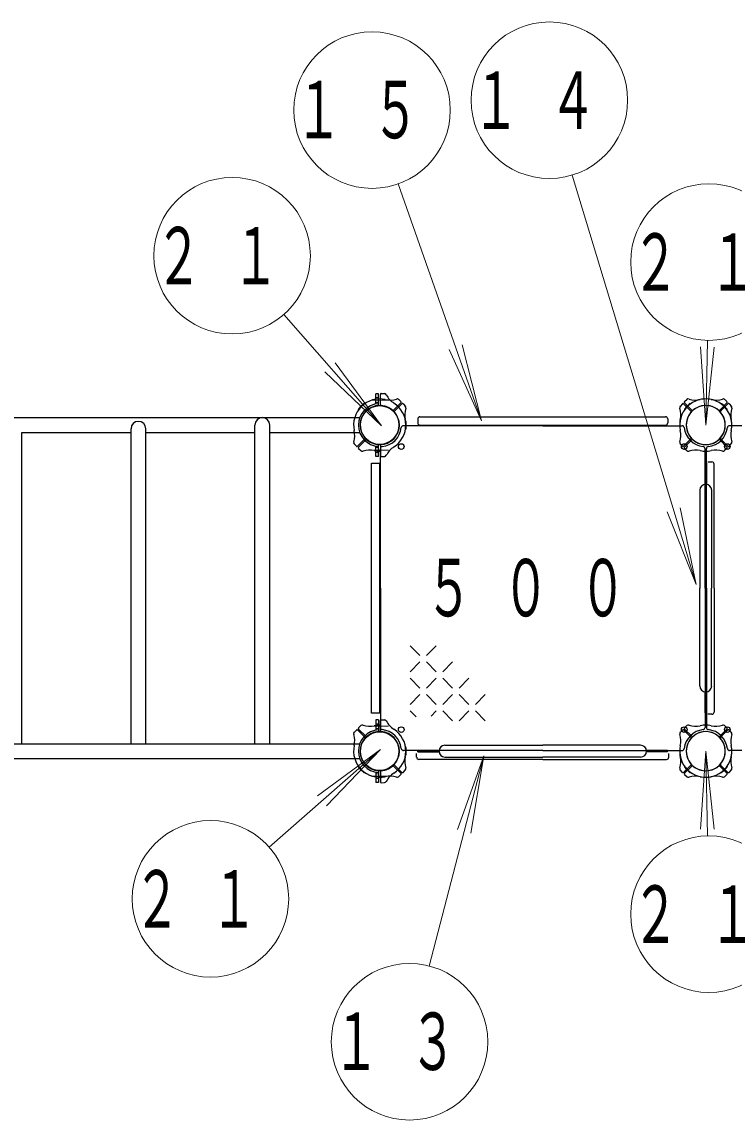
# Model space of a CAD drawing. Units: millimetres on the paper. Extents: x -552 to 0, y -594 to 267.
# Drawn here: x -185.1 to -157.8, y 172.59 to 214.68 of the extents above; entities that cross this region are included whole.
import ezdxf

# ---------------------------------------------------------------- set-up
doc = ezdxf.new("R2010")
doc.units = ezdxf.units.MM
doc.linetypes.add('USER1', pattern=[4.5, 2.5, -2])
doc.linetypes.add('USER2', pattern=[6, 3, -1, 1, -1])
doc.layers.add('LY_1', color=7, linetype='Continuous', lineweight=25)
doc.styles.add('ＭＳ ゴシック', font='')
doc.styles.get('ＭＳ ゴシック').set_extended_font_data('MS Gothic')

msp = doc.modelspace()

# ---------------------------------------------------------------- linework, layer by layer
at = {"layer": 'LY_1', "lineweight": 13}
for p, q in [((-164.013, 208.805), (-159.256, 193.116)), ((-170.683, 208.469), (-167.481, 199.394)), ((-175.066, 203.463), (-171.319, 199.2)), ((-158.824, 202.474), (-158.887, 199.228)), ((-167.481, 199.394), (-168.722, 202.126)), ((-167.481, 199.394), (-168.229, 202.3)), ((-158.887, 199.228), (-159.09, 202.221)), ((-158.887, 199.228), (-158.567, 202.211)), ((-171.319, 199.2), (-173.096, 201.618)), ((-171.319, 199.2), (-173.489, 201.273)), ((-159.256, 193.116), (-160.373, 195.9)), ((-159.256, 193.116), (-159.873, 196.052)), ((-169.844, 190.396), (-170.219, 190.771)), ((-169.219, 190.771), (-169.594, 190.396)), ((-169.844, 190.146), (-170.219, 189.771)), ((-169.219, 189.771), (-169.594, 190.146)), ((-168.594, 190.146), (-168.969, 189.771)), ((-169.844, 189.146), (-170.219, 189.521)), ((-169.219, 189.521), (-169.594, 189.146)), ((-168.594, 189.146), (-168.969, 189.521)), ((-167.969, 189.521), (-168.344, 189.146)), ((-169.844, 188.896), (-170.219, 188.521)), ((-169.219, 188.521), (-169.594, 188.896)), ((-168.594, 188.896), (-168.969, 188.521)), ((-167.969, 188.521), (-168.344, 188.896)), ((-167.344, 188.896), (-167.719, 188.521)), ((-169.996, 188.048), (-170.219, 188.271)), ((-169.219, 188.271), (-169.418, 188.072)), ((-168.594, 187.896), (-168.969, 188.271)), ((-167.969, 188.271), (-168.344, 187.896)), ((-167.344, 187.896), (-167.719, 188.271)), ((-175.623, 183.05), (-171.36, 186.796)), ((-171.36, 186.796), (-173.777, 185.019)), ((-171.36, 186.796), (-173.432, 184.627)), ((-169.488, 178.494), (-167.396, 186.549)), ((-167.396, 186.549), (-168.4, 183.722)), ((-167.396, 186.549), (-167.894, 183.59)), ((-158.887, 186.728), (-159.09, 183.735)), ((-158.887, 186.728), (-158.567, 183.745)), ((-158.824, 183.481), (-158.887, 186.728))]:
    msp.add_line(p, q, dxfattribs=at)
at = {"layer": 'LY_1', "color": 40}
for p, q in [((-171.536, 200.034), (-171.536, 200.428)), ((-171.436, 200.428), (-171.536, 200.428)), ((-171.436, 199.976), (-171.436, 200.428)), ((-171.536, 198.028), (-171.536, 198.422)), ((-171.436, 198.028), (-171.436, 198.479)), ((-171.436, 198.028), (-171.536, 198.028)), ((-171.436, 187.928), (-171.536, 187.928)), ((-171.536, 187.928), (-171.536, 187.534)), ((-171.436, 187.928), (-171.436, 187.476)), ((-171.536, 185.921), (-171.536, 185.528)), ((-171.436, 185.979), (-171.436, 185.528)), ((-171.436, 185.528), (-171.536, 185.528))]:
    msp.add_line(p, q, dxfattribs=at)
at = {"layer": 'LY_1', "color": 2}
for p, q in [((-171.361, 200.009), (-171.361, 200.402)), ((-171.327, 200.435), (-171.206, 200.431)), ((-170.853, 199.798), (-170.575, 200.076)), ((-170.817, 199.763), (-170.54, 200.04)), ((-170.576, 200.124), (-170.672, 200.213)), ((-170.492, 200.039), (-170.402, 199.944)), ((-159.783, 200.039), (-159.872, 199.944)), ((-159.457, 199.763), (-159.735, 200.04)), ((-159.422, 199.798), (-159.699, 200.076)), ((-159.698, 200.124), (-159.603, 200.213)), ((-158.353, 199.798), (-158.075, 200.076)), ((-158.317, 199.763), (-158.04, 200.04)), ((-158.076, 200.124), (-158.172, 200.213)), ((-157.992, 200.039), (-157.902, 199.944)), ((-171.957, 198.693), (-172.235, 198.416)), ((-171.922, 198.658), (-172.2, 198.38)), ((-159.457, 198.693), (-159.735, 198.416)), ((-159.422, 198.658), (-159.7, 198.38)), ((-158.352, 198.658), (-158.075, 198.38)), ((-158.317, 198.693), (-158.039, 198.416)), ((-172.283, 198.416), (-172.366, 198.505)), ((-172.199, 198.332), (-172.11, 198.25)), ((-171.361, 198.447), (-171.361, 198.054)), ((-159.783, 198.416), (-159.866, 198.505)), ((-159.699, 198.332), (-159.61, 198.25)), ((-158.075, 198.332), (-158.164, 198.25)), ((-157.991, 198.416), (-157.909, 198.505)), ((-171.327, 198.021), (-171.196, 198.025)), ((-172.199, 187.623), (-172.11, 187.706)), ((-171.361, 187.509), (-171.361, 187.901)), ((-171.327, 187.935), (-171.196, 187.93)), ((-159.699, 187.623), (-159.61, 187.706)), ((-158.075, 187.623), (-158.164, 187.706)), ((-172.283, 187.539), (-172.366, 187.45)), ((-171.957, 187.262), (-172.235, 187.54)), ((-171.922, 187.298), (-172.2, 187.575)), ((-159.783, 187.539), (-159.866, 187.45)), ((-159.457, 187.262), (-159.735, 187.54)), ((-159.422, 187.298), (-159.7, 187.575)), ((-158.352, 187.298), (-158.075, 187.575)), ((-158.317, 187.262), (-158.039, 187.54)), ((-157.991, 187.539), (-157.909, 187.45)), ((-170.853, 186.158), (-170.575, 185.88)), ((-170.817, 186.193), (-170.54, 185.915)), ((-159.457, 186.193), (-159.735, 185.915)), ((-159.422, 186.158), (-159.699, 185.88)), ((-158.353, 186.158), (-158.075, 185.88)), ((-158.317, 186.193), (-158.04, 185.915)), ((-171.361, 185.946), (-171.361, 185.554)), ((-170.576, 185.832), (-170.672, 185.743)), ((-170.492, 185.916), (-170.402, 186.012)), ((-159.783, 185.916), (-159.872, 186.012)), ((-159.698, 185.832), (-159.603, 185.743)), ((-158.076, 185.832), (-158.172, 185.743)), ((-157.992, 185.916), (-157.902, 186.012)), ((-171.327, 185.52), (-171.206, 185.525))]:
    msp.add_line(p, q, dxfattribs=at)
at = {"layer": 'LY_1'}
for p, q in [((-171.967, 200.043), (-171.968, 200.045)), ((-159.467, 200.043), (-159.468, 200.045)), ((-158.308, 200.043), (-158.306, 200.045)), ((-208.118, 199.511), (-172.156, 199.511)), ((-172.202, 199.807), (-172.204, 199.809)), ((-169.846, 199.545), (-160.429, 199.545)), ((-159.702, 199.807), (-159.704, 199.809)), ((-158.072, 199.807), (-158.07, 199.809)), ((-180.92, 187.011), (-180.92, 199.086)), ((-180.353, 187.011), (-180.353, 199.086)), ((-176.17, 187.011), (-176.17, 199.228)), ((-175.603, 187.011), (-175.603, 199.228)), ((-170.4, 199.395), (-170.398, 199.395)), ((-169.929, 199.461), (-169.929, 199.311)), ((-169.846, 199.228), (-160.429, 199.228)), ((-160.345, 199.461), (-160.345, 199.311)), ((-185.103, 187.011), (-185.103, 198.945)), ((-185.103, 198.945), (-180.92, 198.945)), ((-180.353, 198.945), (-176.17, 198.945)), ((-175.603, 198.945), (-172.156, 198.945)), ((-170.4, 199.061), (-170.398, 199.061)), ((-158.654, 197.811), (-158.804, 197.811)), ((-171.703, 188.186), (-171.703, 197.77)), ((-171.703, 197.77), (-171.386, 197.77)), ((-171.386, 188.186), (-171.386, 197.77)), ((-158.861, 197.761), (-158.914, 197.761)), ((-158.914, 197.761), (-158.914, 196.953)), ((-158.861, 197.761), (-158.861, 196.953)), ((-158.571, 192.978), (-158.571, 197.728)), ((-159.114, 196.728), (-159.114, 192.978)), ((-158.661, 196.728), (-158.661, 192.978)), ((-159.114, 189.228), (-159.114, 192.978)), ((-158.661, 189.228), (-158.661, 192.978)), ((-158.571, 192.978), (-158.571, 188.228)), ((-158.914, 188.195), (-158.914, 189.003)), ((-158.861, 188.195), (-158.861, 189.003)), ((-171.386, 188.186), (-171.703, 188.186)), ((-158.861, 188.195), (-158.914, 188.195)), ((-158.654, 188.145), (-158.804, 188.145)), ((-189.854, 187.011), (-172.156, 187.011)), ((-170.4, 186.894), (-170.398, 186.894)), ((-168.887, 186.955), (-165.137, 186.955)), ((-161.387, 186.955), (-165.137, 186.955)), ((-208.118, 186.444), (-172.156, 186.444)), ((-170.4, 186.561), (-170.398, 186.561)), ((-169.971, 186.495), (-169.971, 186.645)), ((-169.921, 186.755), (-169.112, 186.755)), ((-169.921, 186.701), (-169.921, 186.755)), ((-169.921, 186.701), (-169.112, 186.701)), ((-168.887, 186.501), (-165.137, 186.501)), ((-161.387, 186.501), (-165.137, 186.501)), ((-160.354, 186.755), (-161.162, 186.755)), ((-160.354, 186.701), (-161.162, 186.701)), ((-160.354, 186.701), (-160.354, 186.755)), ((-160.304, 186.495), (-160.304, 186.645)), ((-172.202, 186.148), (-172.204, 186.146)), ((-165.137, 186.411), (-169.887, 186.411)), ((-165.137, 186.411), (-160.387, 186.411)), ((-159.702, 186.148), (-159.704, 186.146)), ((-158.072, 186.148), (-158.07, 186.146)), ((-171.967, 185.913), (-171.968, 185.911)), ((-159.467, 185.913), (-159.468, 185.911)), ((-158.308, 185.913), (-158.306, 185.911))]:
    msp.add_line(p, q, dxfattribs=at)
at = {"layer": 'LY_1', "linetype": 'USER2', "lineweight": 13}
for p, q in [((-171.055, 200.186), (-171.718, 200.186)), ((-171.055, 198.27), (-171.718, 198.27)), ((-171.055, 187.686), (-171.718, 187.686)), ((-171.055, 185.769), (-171.718, 185.769))]:
    msp.add_line(p, q, dxfattribs=at)
at = {"layer": 'LY_1', "color": 40, "linetype": 'USER1', "lineweight": 13}
for p, q in [((-171.436, 200.278), (-171.536, 200.278)), ((-171.436, 200.095), (-171.536, 200.095)), ((-171.436, 198.361), (-171.536, 198.361)), ((-171.436, 187.594), (-171.536, 187.594)), ((-171.436, 185.861), (-171.536, 185.861)), ((-171.436, 185.678), (-171.536, 185.678))]:
    msp.add_line(p, q, dxfattribs=at)
at = {"layer": 'LY_1', "color": 4}
for p, q in [((-165.137, 199.203), (-170.477, 199.203)), ((-165.137, 199.203), (-159.797, 199.203)), ((-152.637, 199.203), (-157.977, 199.203)), ((-171.362, 192.978), (-171.362, 198.318)), ((-158.912, 192.978), (-158.912, 198.318)), ((-158.862, 192.978), (-158.862, 198.318)), ((-171.362, 192.978), (-171.362, 187.638)), ((-158.912, 192.978), (-158.912, 187.638)), ((-158.862, 192.978), (-158.862, 187.638)), ((-165.137, 186.753), (-170.477, 186.753)), ((-165.137, 186.753), (-159.797, 186.753)), ((-152.637, 186.753), (-157.977, 186.753))]:
    msp.add_line(p, q, dxfattribs=at)
at = {"layer": 'LY_1', "linetype": 'USER1', "lineweight": 13}
for p, q in [((-171.436, 198.178), (-171.536, 198.178)), ((-171.436, 187.778), (-171.536, 187.778))]:
    msp.add_line(p, q, dxfattribs=at)
at = {"layer": 'LY_1', "lineweight": 13}
for centre in [(-164.883, 211.676), (-171.681, 211.298), (-177.046, 205.717), (-158.765, 205.474), (-177.876, 181.069), (-158.765, 180.482), (-170.243, 175.591)]:
    msp.add_circle(centre, 3, dxfattribs=at)
at = {"layer": 'LY_1'}
for centre, radius in [((-171.386, 199.228), 0.743), ((-170.562, 198.403), 0.108), ((-159.712, 198.403), 0.108), ((-158.062, 198.403), 0.108), ((-171.386, 186.728), 0.743), ((-170.562, 187.553), 0.108), ((-159.712, 187.553), 0.108), ((-158.062, 187.553), 0.108)]:
    msp.add_circle(centre, radius, dxfattribs=at)
at = {"layer": 'LY_1', "color": 2}
for centre, radius, start, end in [((-171.328, 200.402), 0.0333, 88, 180), ((-171.209, 200.348), 0.0833, 27.4588, 88), ((-170.395, 200.77), 0.833, 207.4588, 237.2728), ((-171.387, 199.228), 1, 135, 192.2728), ((-171.387, 199.228), 1, 77.7272, 135), ((-171.387, 199.228), 0.75, 49.2707, 135), ((-171.328, 200.009), 0.0333, 180, 265.7293), ((-171.386, 199.228), 0.75, 0, 85.7293), ((-170.998, 201.019), 0.833, 257.7272, 287.5412), ((-171.386, 199.228), 1, 0, 57.2728), ((-170.721, 200.145), 0.0833, 47, 107.5412), ((-170.598, 200.099), 0.0333, 315, 47), ((-170.516, 200.017), 0.0333, 43, 135), ((-170.47, 199.894), 0.0833, 342.4588, 43), ((-159.804, 199.894), 0.0833, 137, 197.5412), ((-158.887, 199.228), 1, 135, 192.2728), ((-159.758, 200.017), 0.0333, 45, 137), ((-159.676, 200.099), 0.0333, 133, 225), ((-159.553, 200.145), 0.0833, 72.4588, 133), ((-158.887, 199.228), 1, 77.7272, 135), ((-159.277, 201.019), 0.833, 252.4588, 282.2728), ((-158.887, 199.228), 0.75, 49.2707, 135), ((-158.887, 199.228), 0.75, 45, 130.7293), ((-158.887, 199.228), 1, 45, 102.2728), ((-158.498, 201.019), 0.833, 257.7272, 287.5412), ((-158.221, 200.145), 0.0833, 47, 107.5412), ((-158.887, 199.228), 1, 347.7272, 45), ((-158.098, 200.099), 0.0333, 315, 47), ((-158.016, 200.017), 0.0333, 43, 135), ((-157.97, 199.894), 0.0833, 342.4588, 43), ((-171.387, 199.228), 0.75, 135, 220.7293), ((-170.876, 199.821), 0.0333, 229.2707, 315), ((-171.387, 199.228), 0.75, 315, 40.7293), ((-170.794, 199.739), 0.0333, 135, 220.7293), ((-169.596, 199.618), 0.833, 162.4588, 192.2728), ((-160.678, 199.618), 0.833, 347.7272, 17.5412), ((-158.887, 199.228), 0.75, 135, 220.7293), ((-158.887, 199.228), 0.75, 139.2707, 225), ((-159.481, 199.739), 0.0333, 319.2707, 45), ((-159.398, 199.821), 0.0333, 225, 310.7293), ((-158.376, 199.821), 0.0333, 229.2707, 315), ((-158.887, 199.228), 0.75, 319.2707, 45), ((-158.887, 199.228), 0.75, 315, 40.7293), ((-158.294, 199.739), 0.0333, 135, 220.7293), ((-157.096, 199.618), 0.833, 162.4588, 192.2728), ((-171.386, 199.228), 0.75, 274.2707, 0), ((-171.386, 199.228), 1, 302.7272, 0), ((-171.387, 199.228), 1, 358.5675, 12.2728), ((-158.887, 199.228), 1, 167.7272, 181.4325), ((-158.887, 199.228), 1, 358.5675, 12.2728), ((-173.179, 198.838), 0.833, 342.4588, 12.2728), ((-171.981, 198.717), 0.0333, 315, 40.7293), ((-171.898, 198.634), 0.0333, 49.2707, 135), ((-171.387, 199.228), 0.75, 229.2707, 315), ((-160.679, 198.838), 0.833, 342.4588, 12.2728), ((-159.481, 198.717), 0.0333, 315, 40.7293), ((-159.398, 198.634), 0.0333, 49.2707, 135), ((-158.887, 199.228), 0.75, 225, 310.7293), ((-158.887, 199.228), 0.75, 229.2707, 315), ((-158.376, 198.634), 0.0333, 45, 130.7293), ((-158.293, 198.717), 0.0333, 139.2707, 225), ((-157.095, 198.838), 0.833, 167.7272, 197.5412), ((-172.305, 198.562), 0.0833, 162.4588, 223), ((-172.258, 198.439), 0.0333, 223, 315), ((-172.176, 198.357), 0.0333, 135, 227), ((-172.053, 198.31), 0.0833, 227, 287.5412), ((-171.777, 197.436), 0.833, 77.7272, 107.5412), ((-171.387, 199.228), 1, 257.7272, 271.4325), ((-171.328, 198.447), 0.0333, 94.2707, 180), ((-170.395, 197.686), 0.833, 122.7272, 152.5412), ((-159.805, 198.562), 0.0833, 162.4588, 223), ((-159.758, 198.439), 0.0333, 223, 315), ((-159.676, 198.357), 0.0333, 135, 227), ((-159.553, 198.31), 0.0833, 227, 287.5412), ((-159.277, 197.436), 0.833, 77.7272, 107.5412), ((-158.887, 199.228), 1, 257.7272, 271.4325), ((-158.887, 199.228), 1, 268.5675, 282.2728), ((-158.497, 197.436), 0.833, 72.4588, 102.2728), ((-158.221, 198.31), 0.0833, 252.4588, 313), ((-158.098, 198.357), 0.0333, 313, 45), ((-158.016, 198.439), 0.0333, 225, 317), ((-157.97, 198.562), 0.0833, 317, 17.5412), ((-171.328, 198.054), 0.0333, 180, 272), ((-171.209, 198.108), 0.0833, 272, 332.5412), ((-172.053, 187.645), 0.0833, 72.4588, 133), ((-171.777, 188.519), 0.833, 252.4588, 282.2728), ((-171.387, 186.728), 1, 88.5675, 102.2728), ((-171.328, 187.901), 0.0333, 88, 180), ((-171.209, 187.847), 0.0833, 27.4588, 88), ((-170.395, 188.27), 0.833, 207.4588, 237.2728), ((-159.553, 187.645), 0.0833, 72.4588, 133), ((-159.277, 188.519), 0.833, 252.4588, 282.2728), ((-158.887, 186.728), 1, 88.5675, 102.2728), ((-158.887, 186.728), 1, 77.7272, 91.4325), ((-158.497, 188.519), 0.833, 257.7272, 287.5412), ((-158.221, 187.645), 0.0833, 47, 107.5412), ((-172.305, 187.394), 0.0833, 137, 197.5412), ((-173.179, 187.117), 0.833, 347.7272, 17.5412), ((-172.258, 187.516), 0.0333, 45, 137), ((-172.176, 187.599), 0.0333, 133, 225), ((-171.898, 187.321), 0.0333, 225, 310.7293), ((-171.387, 186.728), 0.75, 45, 130.7293), ((-171.328, 187.509), 0.0333, 180, 265.7293), ((-171.386, 186.728), 0.75, 0, 85.7293), ((-171.386, 186.728), 1, 0, 57.2728), ((-159.805, 187.394), 0.0833, 137, 197.5412), ((-160.679, 187.117), 0.833, 347.7272, 17.5412), ((-159.758, 187.516), 0.0333, 45, 137), ((-159.676, 187.599), 0.0333, 133, 225), ((-159.398, 187.321), 0.0333, 225, 310.7293), ((-158.887, 186.728), 0.75, 49.2707, 135), ((-158.887, 186.728), 0.75, 45, 130.7293), ((-158.376, 187.321), 0.0333, 229.2707, 315), ((-158.098, 187.599), 0.0333, 315, 47), ((-158.016, 187.516), 0.0333, 43, 135), ((-157.095, 187.117), 0.833, 162.4588, 192.2728), ((-157.97, 187.394), 0.0833, 342.4588, 43), ((-171.387, 186.728), 1, 167.7272, 225), ((-171.387, 186.728), 0.75, 139.2707, 225), ((-171.981, 187.239), 0.0333, 319.2707, 45), ((-171.387, 186.728), 0.75, 319.2707, 45), ((-158.887, 186.728), 1, 167.7272, 225), ((-158.887, 186.728), 0.75, 135, 220.7293), ((-158.887, 186.728), 0.75, 139.2707, 225), ((-159.481, 187.239), 0.0333, 319.2707, 45), ((-158.887, 186.728), 0.75, 319.2707, 45), ((-158.887, 186.728), 0.75, 315, 40.7293), ((-158.293, 187.239), 0.0333, 135, 220.7293), ((-158.887, 186.728), 1, 315, 12.2728), ((-171.386, 186.728), 0.75, 274.2707, 0), ((-171.386, 186.728), 1, 302.7272, 0), ((-169.596, 186.338), 0.833, 167.7272, 197.5412), ((-171.387, 186.728), 1, 347.7272, 1.4325), ((-158.887, 186.728), 1, 178.5675, 192.2728), ((-160.678, 186.338), 0.833, 342.4588, 12.2728), ((-157.096, 186.338), 0.833, 167.7272, 197.5412), ((-158.887, 186.728), 1, 347.7272, 1.4325), ((-171.387, 186.728), 1, 225, 282.2728), ((-171.387, 186.728), 0.75, 225, 310.7293), ((-170.876, 186.134), 0.0333, 45, 130.7293), ((-170.794, 186.216), 0.0333, 139.2707, 225), ((-170.47, 186.062), 0.0833, 317, 17.5412), ((-159.804, 186.062), 0.0833, 162.4588, 223), ((-158.887, 186.728), 1, 225, 282.2728), ((-159.481, 186.216), 0.0333, 315, 40.7293), ((-159.398, 186.134), 0.0333, 49.2707, 135), ((-158.887, 186.728), 0.75, 225, 310.7293), ((-158.887, 186.728), 0.75, 229.2707, 315), ((-158.887, 186.728), 1, 257.7272, 315), ((-158.376, 186.134), 0.0333, 45, 130.7293), ((-158.294, 186.216), 0.0333, 139.2707, 225), ((-157.97, 186.062), 0.0833, 317, 17.5412), ((-171.328, 185.946), 0.0333, 94.2707, 180), ((-170.998, 184.936), 0.833, 72.4588, 102.2728), ((-170.395, 185.185), 0.833, 122.7272, 152.5412), ((-170.721, 185.81), 0.0833, 252.4588, 313), ((-170.598, 185.856), 0.0333, 313, 45), ((-170.516, 185.939), 0.0333, 225, 317), ((-159.758, 185.939), 0.0333, 223, 315), ((-159.676, 185.856), 0.0333, 135, 227), ((-159.553, 185.81), 0.0833, 227, 287.5412), ((-159.277, 184.936), 0.833, 77.7272, 107.5412), ((-158.498, 184.936), 0.833, 72.4588, 102.2728), ((-158.221, 185.81), 0.0833, 252.4588, 313), ((-158.098, 185.856), 0.0333, 313, 45), ((-158.016, 185.939), 0.0333, 225, 317), ((-171.328, 185.554), 0.0333, 180, 272), ((-171.209, 185.608), 0.0833, 272, 332.5412)]:
    msp.add_arc(centre, radius, start, end, dxfattribs=at)
at = {"layer": 'LY_1', "color": 40}
for centre, radius, start, end in [((-171.386, 199.228), 0.82, 93.4958, 266.5042), ((-171.386, 199.228), 0.75, 93.8226, 266.1775), ((-171.386, 186.728), 0.82, 93.4958, 266.5042), ((-171.386, 186.728), 0.75, 93.8226, 266.1775)]:
    msp.add_arc(centre, radius, start, end, dxfattribs=at)
at = {"layer": 'LY_1'}
for centre, radius, start, end in [((-171.387, 199.228), 1.017, 135, 143.6269), ((-171.387, 199.228), 1.017, 126.3731, 135), ((-171.98, 200.033), 0.0167, 45, 126.3731), ((-158.887, 199.228), 1.017, 135, 143.6269), ((-158.887, 199.228), 1.017, 126.3731, 135), ((-159.48, 200.033), 0.0167, 45, 126.3731), ((-158.294, 200.033), 0.0167, 53.6269, 135), ((-158.887, 199.228), 1.017, 45, 53.6269), ((-158.887, 199.228), 1.017, 36.3731, 45), ((-175.887, 199.228), 0.283, 0, 180), ((-172.192, 199.821), 0.0167, 143.6269, 225), ((-169.846, 199.461), 0.0833, 90, 180), ((-160.429, 199.461), 0.0833, 0, 90), ((-159.692, 199.821), 0.0167, 143.6269, 225), ((-158.082, 199.821), 0.0167, 315, 36.3731), ((-180.637, 199.086), 0.283, 0, 180), ((-171.387, 199.228), 0.833, 276.7872, 353.2128), ((-170.398, 199.378), 0.0167, 8.6269, 90), ((-170.398, 199.078), 0.0167, 270, 351.3731), ((-171.386, 199.228), 1.017, 0, 8.6269), ((-171.386, 199.228), 1.017, 351.3731, 0), ((-169.846, 199.311), 0.0833, 180, 270), ((-160.429, 199.311), 0.0833, 270, 0), ((-158.887, 199.228), 0.833, 186.7872, 263.2128), ((-158.887, 199.228), 0.833, 276.7872, 353.2128), ((-158.654, 197.728), 0.0833, 0, 90), ((-158.887, 196.728), 0.227, 0, 180), ((-158.887, 189.228), 0.227, 180, 0), ((-158.654, 188.228), 0.0833, 270, 0), ((-171.387, 186.728), 0.833, 6.7872, 83.2128), ((-158.887, 186.728), 0.833, 96.7872, 173.2128), ((-158.887, 186.728), 0.833, 6.7872, 83.2128), ((-170.398, 186.878), 0.0167, 8.6269, 90), ((-171.386, 186.728), 1.017, 0, 8.6269), ((-168.887, 186.728), 0.227, 90, 270), ((-161.387, 186.728), 0.227, 270, 90), ((-170.398, 186.578), 0.0167, 270, 351.3731), ((-171.386, 186.728), 1.017, 351.3731, 0), ((-169.887, 186.495), 0.0833, 180, 270), ((-160.387, 186.495), 0.0833, 270, 0), ((-172.192, 186.135), 0.0167, 135, 216.3731), ((-171.387, 186.728), 1.017, 216.3731, 225), ((-159.692, 186.135), 0.0167, 135, 216.3731), ((-158.887, 186.728), 1.017, 216.3731, 225), ((-158.887, 186.728), 1.017, 315, 323.6269), ((-158.082, 186.135), 0.0167, 323.6269, 45), ((-171.387, 186.728), 1.017, 225, 233.6269), ((-171.98, 185.922), 0.0167, 233.6269, 315), ((-158.887, 186.728), 1.017, 225, 233.6269), ((-159.48, 185.922), 0.0167, 233.6269, 315), ((-158.294, 185.922), 0.0167, 225, 306.3731), ((-158.887, 186.728), 1.017, 306.3731, 315)]:
    msp.add_arc(centre, radius, start, end, dxfattribs=at)
at = {"layer": 'LY_1', "color": 4}
for centre, start, end in [((-170.477, 199.12), 90, 173.2128), ((-159.797, 199.12), 6.7872, 90), ((-157.977, 199.12), 90, 173.2128), ((-171.279, 198.318), 96.7872, 180), ((-158.995, 198.318), 0, 83.2128), ((-158.779, 198.318), 96.7872, 180), ((-171.279, 187.638), 180, 263.2128), ((-158.995, 187.638), 276.7872, 0), ((-158.779, 187.638), 180, 263.2128), ((-170.477, 186.836), 186.7872, 270), ((-159.797, 186.836), 270, 353.2128), ((-157.977, 186.836), 186.7872, 270)]:
    msp.add_arc(centre, 0.0833, start, end, dxfattribs=at)

# ---------------------------------------------------------------- texts
at = {"layer": 'LY_1', "char_height": 2.199, "style": 'ＭＳ ゴシック'}
for s, insert, attachment_point in [('\\T1.64;\\W0.6;１４', (-164.883, 211.676), 5), ('\\T1.64;\\W0.6;１５', (-171.681, 211.298), 5), ('\\T1.64;\\W0.6;２１', (-177.046, 205.717), 5), ('\\T1.64;\\W0.6;２１', (-158.765, 205.474), 5), ('\\T1.64;\\W0.6;５００', (-169.637, 192.978), 4), ('\\T1.64;\\W0.6;２１', (-177.876, 181.069), 5), ('\\T1.64;\\W0.6;２１', (-158.765, 180.482), 5), ('\\T1.64;\\W0.6;１３', (-170.243, 175.591), 5)]:
    msp.add_mtext(s, dxfattribs=dict(at, insert=insert, attachment_point=attachment_point))

doc.saveas('drawing.dxf')
